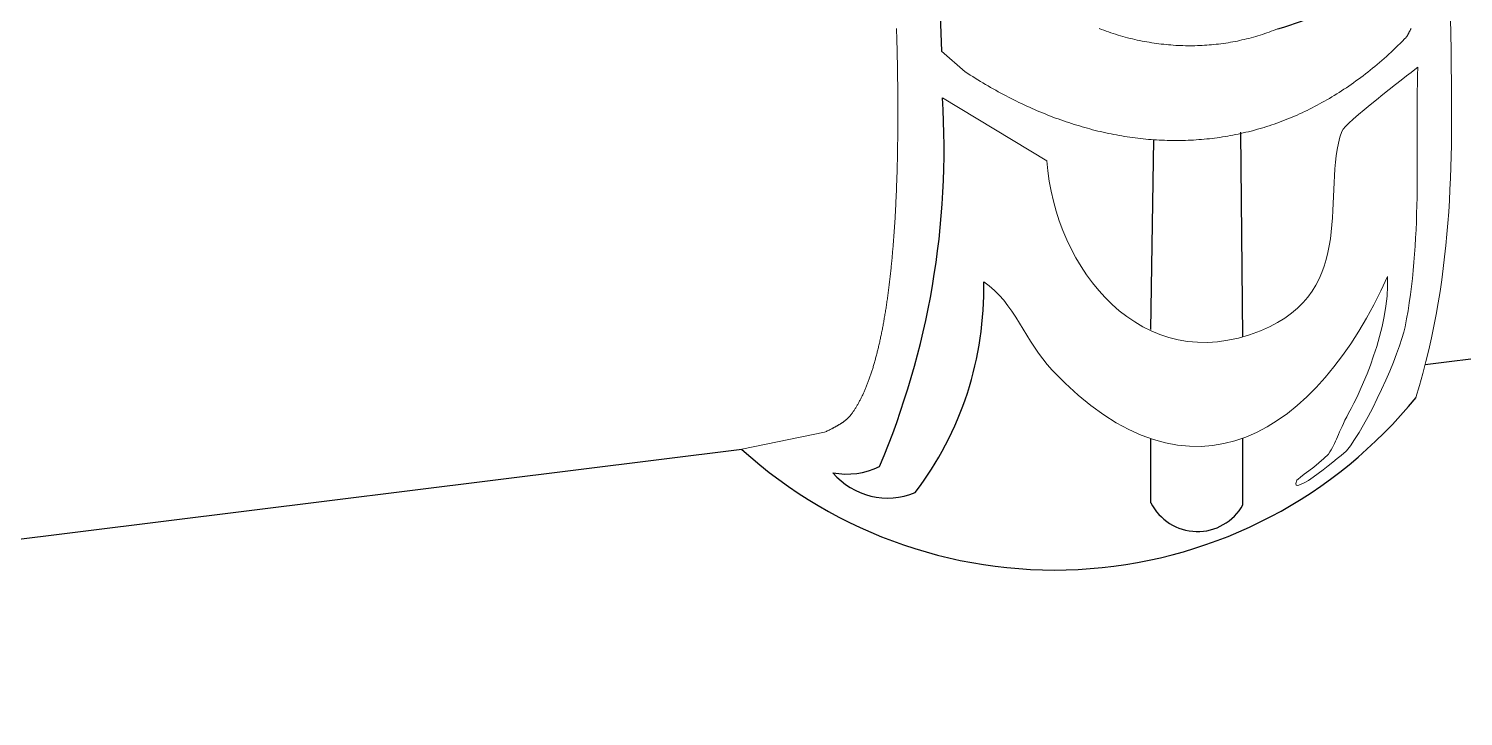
# Model space of a CAD drawing. Header units: millimetres. Extents: x 270980 to 377517, y 122245 to 152875.
# Drawn here: x 356082 to 359321, y 125817 to 127368 of the extents above; entities that cross this region are included whole.
import ezdxf

# ---------------------------------------------------------------- set-up
doc = ezdxf.new("R2010")
doc.units = ezdxf.units.MM
doc.layers.add('图层 1', color=7, linetype='Continuous', lineweight=0)

msp = doc.modelspace()

# ---------------------------------------------------------------- linework, layer by layer
for p, q in [((358127.4, 127690.3), (358143.1, 127317.1)), ((359234.7, 126610.8), (365724.2, 127416.6)), ((358615.5, 126689.6), (358622, 127117.4)), ((358823.3, 126672.9), (358818.3, 127134.2)), ((358615.4, 126298.8), (358615.4, 126443)), ((358823.3, 126294.1), (358823.3, 126444.5)), ((352843.5, 125817.2), (357691.9, 126419.2))]:
    msp.add_line(p, q)
for centre, radius, start, end in [((358806, 127752.2), 396.3, 284.05, 347.4465), ((356311.9, 127097.3), 1836.6, 337.0351, 3.5769), ((357483.9, 126779.5), 754.3, 322.6244, 1.3269), ((358397.5, 127197.6), 1050.6, 227.8099, 320.9982), ((357928.8, 126531.1), 167.7, 259.3448, 296.2333), ((358021.2, 126471.3), 162, 220.3762, 292.5536), ((358720.6, 126351.5), 117.7, 206.606, 330.7773)]:
    msp.add_arc(centre, radius, start, end)
at = {"layer": '图层 1'}
for p, q in [((358503.7, 127366.2), (358498.4, 127368.2)), ((358509, 127364.2), (358503.7, 127366.2)), ((358514.4, 127362.3), (358509, 127364.2)), ((358519.8, 127360.5), (358514.4, 127362.3)), ((358525.1, 127358.6), (358519.8, 127360.5)), ((358530.5, 127356.9), (358525.1, 127358.6)), ((358535.9, 127355.2), (358530.5, 127356.9)), ((358541.3, 127353.5), (358535.9, 127355.2)), ((358546.7, 127351.9), (358541.3, 127353.5)), ((358552.1, 127350.4), (358546.7, 127351.9)), ((358557.5, 127348.9), (358552.1, 127350.4)), ((358562.9, 127347.5), (358557.5, 127348.9)), ((358568.3, 127346.1), (358562.9, 127347.5)), ((358573.7, 127344.8), (358568.3, 127346.1)), ((358579.1, 127343.5), (358573.7, 127344.8)), ((358584.6, 127342.3), (358579.1, 127343.5)), ((358590, 127341.2), (358584.6, 127342.3)), ((358595.4, 127340.1), (358590, 127341.2)), ((358815.8, 127341.2), (358810.6, 127340.1)), ((358821, 127342.4), (358815.8, 127341.2)), ((358826.2, 127343.6), (358821, 127342.4)), ((358831.4, 127344.8), (358826.2, 127343.6)), ((358836.6, 127346.1), (358831.4, 127344.8)), ((358841.7, 127347.5), (358836.6, 127346.1)), ((358846.8, 127348.9), (358841.7, 127347.5)), ((358852, 127350.3), (358846.8, 127348.9)), ((358857.1, 127351.9), (358852, 127350.3)), ((358862.2, 127353.4), (358857.1, 127351.9)), ((358867.2, 127355), (358862.2, 127353.4)), ((358872.3, 127356.7), (358867.2, 127355)), ((358877.3, 127358.4), (358872.3, 127356.7)), ((358882.3, 127360.2), (358877.3, 127358.4)), ((358887.3, 127362), (358882.3, 127360.2)), ((358892.3, 127363.9), (358887.3, 127362)), ((358897.3, 127365.8), (358892.3, 127363.9)), ((358902.2, 127367.8), (358897.3, 127365.8)), ((359183.1, 127339.7), (359188.2, 127344.8)), ((359188.2, 127344.8), (359190.7, 127347.4)), ((359190.7, 127347.4), (359192, 127348.7)), ((359192, 127348.7), (359192.6, 127349.3)), ((359192.6, 127349.3), (359192.9, 127349.7)), ((359192.9, 127349.7), (359193.1, 127349.8)), ((359193.1, 127349.9), (359193.2, 127350)), ((359193.1, 127349.8), (359193.1, 127349.9)), ((359193.1, 127349.9), (359193.1, 127349.9)), ((359193.1, 127349.9), (359193.1, 127349.9)), ((359193.1, 127349.9), (359193.1, 127349.9)), ((359193.1, 127349.9), (359193.1, 127349.9)), ((359193.2, 127350), (359193.3, 127350.3)), ((359193.3, 127350.3), (359193.5, 127350.6)), ((359193.5, 127350.6), (359193.7, 127351)), ((359193.7, 127351), (359194, 127351.5)), ((359194, 127351.5), (359194.3, 127352.1)), ((359194.3, 127352.1), (359194.7, 127352.7)), ((359194.7, 127352.7), (359195, 127353.4)), ((359195, 127353.4), (359195.5, 127354.2)), ((359195.5, 127354.2), (359195.9, 127355.1)), ((359195.9, 127355.1), (359196.4, 127356)), ((359196.4, 127356), (359196.9, 127356.9)), ((359196.9, 127356.9), (359197.5, 127357.9)), ((359197.5, 127357.9), (359198, 127359)), ((359198, 127359), (359199.2, 127361.2)), ((359199.2, 127361.2), (359200.4, 127363.5)), ((359200.4, 127363.5), (359201.7, 127365.9)), ((359201.7, 127365.9), (359203, 127368.3)), ((358143.1, 127317.1), (358196.3, 127270.8)), ((358600.9, 127339), (358595.4, 127340.1)), ((358606.3, 127338), (358600.9, 127339)), ((358611.7, 127337.1), (358606.3, 127338)), ((358617.2, 127336.2), (358611.7, 127337.1)), ((358622.6, 127335.4), (358617.2, 127336.2)), ((358628.1, 127334.6), (358622.6, 127335.4)), ((358633.5, 127333.9), (358628.1, 127334.6)), ((358638.9, 127333.2), (358633.5, 127333.9)), ((358644.4, 127332.6), (358638.9, 127333.2)), ((358649.8, 127332), (358644.4, 127332.6)), ((358655.3, 127331.5), (358649.8, 127332)), ((358660.7, 127331.1), (358655.3, 127331.5)), ((358666.1, 127330.7), (358660.7, 127331.1)), ((358671.6, 127330.3), (358666.1, 127330.7)), ((358677, 127330.1), (358671.6, 127330.3)), ((358682.4, 127329.8), (358677, 127330.1)), ((358687.8, 127329.6), (358682.4, 127329.8)), ((358693.3, 127329.5), (358687.8, 127329.6)), ((358698.7, 127329.4), (358693.3, 127329.5)), ((358704.1, 127329.4), (358698.7, 127329.4)), ((358709.5, 127329.4), (358704.1, 127329.4)), ((358714.9, 127329.5), (358709.5, 127329.4)), ((358720.3, 127329.7), (358714.9, 127329.5)), ((358725.6, 127329.9), (358720.3, 127329.7)), ((358731, 127330.1), (358725.6, 127329.9)), ((358736.4, 127330.4), (358731, 127330.1)), ((358741.8, 127330.8), (358736.4, 127330.4)), ((358747.1, 127331.2), (358741.8, 127330.8)), ((358752.5, 127331.6), (358747.1, 127331.2)), ((358757.8, 127332.1), (358752.5, 127331.6)), ((358763.1, 127332.7), (358757.8, 127332.1)), ((358768.4, 127333.3), (358763.1, 127332.7)), ((358773.7, 127334), (358768.4, 127333.3)), ((358779, 127334.7), (358773.7, 127334)), ((358784.3, 127335.5), (358779, 127334.7)), ((358789.6, 127336.3), (358784.3, 127335.5)), ((358794.9, 127337.2), (358789.6, 127336.3)), ((358800.1, 127338.1), (358794.9, 127337.2)), ((358805.4, 127339.1), (358800.1, 127338.1)), ((358810.6, 127340.1), (358805.4, 127339.1)), ((359147.2, 127305.5), (359152.4, 127310.2)), ((359152.4, 127310.2), (359157.5, 127315)), ((359157.5, 127315), (359162.7, 127319.8)), ((359162.7, 127319.8), (359167.8, 127324.7)), ((359167.8, 127324.7), (359172.9, 127329.6)), ((359172.9, 127329.6), (359178, 127334.6)), ((359178, 127334.6), (359183.1, 127339.7)), ((359110.5, 127274.3), (359115.8, 127278.6)), ((359115.8, 127278.6), (359121, 127282.9)), ((359121, 127282.9), (359126.3, 127287.3)), ((359126.3, 127287.3), (359131.5, 127291.8)), ((359131.5, 127291.8), (359136.8, 127296.3)), ((359136.8, 127296.3), (359142, 127300.9)), ((359142, 127300.9), (359147.2, 127305.5)), ((358196.3, 127270.8), (358202, 127267)), ((358202, 127267), (358207.7, 127263.4)), ((358207.7, 127263.4), (358213.4, 127259.7)), ((358213.4, 127259.7), (358219.1, 127256.1)), ((358219.1, 127256.1), (358224.8, 127252.6)), ((358224.8, 127252.6), (358230.6, 127249.1)), ((358230.6, 127249.1), (358236.3, 127245.6)), ((358236.3, 127245.6), (358242.1, 127242.2)), ((359067.6, 127242.2), (359073, 127246)), ((359073, 127246), (359078.4, 127249.9)), ((359078.4, 127249.9), (359083.8, 127253.8)), ((359083.8, 127253.8), (359089.1, 127257.8)), ((359089.1, 127257.8), (359094.5, 127261.8)), ((359094.5, 127261.8), (359099.8, 127265.9)), ((359099.8, 127265.9), (359105.2, 127270.1)), ((359105.2, 127270.1), (359110.5, 127274.3)), ((358242.1, 127242.2), (358247.9, 127238.8)), ((358247.9, 127238.8), (358253.6, 127235.5)), ((358253.6, 127235.5), (358259.4, 127232.2)), ((358259.4, 127232.2), (358265.2, 127228.9)), ((358265.2, 127228.9), (358271, 127225.7)), ((358271, 127225.7), (358276.8, 127222.6)), ((358276.8, 127222.6), (358282.6, 127219.4)), ((358282.6, 127219.4), (358288.5, 127216.4)), ((358288.5, 127216.4), (358294.3, 127213.3)), ((358294.3, 127213.3), (358300.1, 127210.3)), ((359018.3, 127210.6), (359023.8, 127213.9)), ((359023.8, 127213.9), (359029.4, 127217.2)), ((359029.4, 127217.2), (359034.9, 127220.6)), ((359034.9, 127220.6), (359040.3, 127224.1)), ((359040.3, 127224.1), (359045.8, 127227.6)), ((359045.8, 127227.6), (359051.3, 127231.1)), ((359051.3, 127231.1), (359056.7, 127234.8)), ((359056.7, 127234.8), (359062.2, 127238.5)), ((359062.2, 127238.5), (359067.6, 127242.2)), ((358300.1, 127210.3), (358306, 127207.4)), ((358306, 127207.4), (358311.8, 127204.5)), ((358311.8, 127204.5), (358317.7, 127201.6)), ((358317.7, 127201.6), (358323.6, 127198.8)), ((358323.6, 127198.8), (358329.4, 127196.1)), ((358329.4, 127196.1), (358335.3, 127193.3)), ((358335.3, 127193.3), (358341.2, 127190.7)), ((358341.2, 127190.7), (358347.1, 127188)), ((358347.1, 127188), (358353, 127185.4)), ((358353, 127185.4), (358358.9, 127182.9)), ((358358.9, 127182.9), (358364.8, 127180.4)), ((358364.8, 127180.4), (358370.7, 127178)), ((358956.7, 127178.3), (358962.4, 127181)), ((358962.4, 127181), (358968, 127183.7)), ((358968, 127183.7), (358973.7, 127186.4)), ((358973.7, 127186.4), (358979.3, 127189.3)), ((358979.3, 127189.3), (358984.9, 127192.1)), ((358984.9, 127192.1), (358990.5, 127195.1)), ((358990.5, 127195.1), (358996.1, 127198.1)), ((358996.1, 127198.1), (359001.7, 127201.1)), ((359001.7, 127201.1), (359007.2, 127204.2)), ((359007.2, 127204.2), (359012.8, 127207.4)), ((359012.8, 127207.4), (359018.3, 127210.6)), ((358370.7, 127178), (358376.6, 127175.5)), ((358376.6, 127175.5), (358382.6, 127173.2)), ((358382.6, 127173.2), (358388.5, 127170.9)), ((358388.5, 127170.9), (358394.4, 127168.6)), ((358394.4, 127168.6), (358400.4, 127166.4)), ((358400.4, 127166.4), (358406.3, 127164.2)), ((358406.3, 127164.2), (358412.3, 127162.1)), ((358412.3, 127162.1), (358418.2, 127160)), ((358418.2, 127160), (358424.2, 127157.9)), ((358424.2, 127157.9), (358430.1, 127156)), ((358430.1, 127156), (358436.1, 127154)), ((358436.1, 127154), (358442.1, 127152.1)), ((358442.1, 127152.1), (358448, 127150.3)), ((358448, 127150.3), (358454, 127148.5)), ((358454, 127148.5), (358460, 127146.7)), ((358870.8, 127145.3), (358876.6, 127147.1)), ((358876.6, 127147.1), (358882.3, 127149)), ((358882.3, 127149), (358888.1, 127150.9)), ((358888.1, 127150.9), (358893.9, 127152.9)), ((358893.9, 127152.9), (358899.6, 127154.9)), ((358899.6, 127154.9), (358905.4, 127157)), ((358905.4, 127157), (358911.1, 127159.2)), ((358911.1, 127159.2), (358916.9, 127161.4)), ((358916.9, 127161.4), (358922.6, 127163.6)), ((358922.6, 127163.6), (358928.3, 127165.9)), ((358928.3, 127165.9), (358934, 127168.3)), ((358934, 127168.3), (358939.7, 127170.7)), ((358939.7, 127170.7), (358945.4, 127173.2)), ((358945.4, 127173.2), (358951.1, 127175.7)), ((358951.1, 127175.7), (358956.7, 127178.3)), ((358460, 127146.7), (358466, 127145)), ((358466, 127145), (358472, 127143.3)), ((358472, 127143.3), (358477.9, 127141.7)), ((358477.9, 127141.7), (358483.9, 127140.1)), ((358483.9, 127140.1), (358489.9, 127138.6)), ((358489.9, 127138.6), (358495.9, 127137.1)), ((358495.9, 127137.1), (358501.9, 127135.7)), ((358501.9, 127135.7), (358507.9, 127134.3)), ((358507.9, 127134.3), (358513.9, 127133)), ((358513.9, 127133), (358519.9, 127131.7)), ((358519.9, 127131.7), (358525.9, 127130.5)), ((358525.9, 127130.5), (358531.9, 127129.3)), ((358531.9, 127129.3), (358537.9, 127128.2)), ((358537.9, 127128.2), (358543.9, 127127.1)), ((358543.9, 127127.1), (358549.9, 127126)), ((358549.9, 127126), (358555.9, 127125)), ((358555.9, 127125), (358561.9, 127124.1)), ((358561.9, 127124.1), (358567.9, 127123.2)), ((358567.9, 127123.2), (358574, 127122.4)), ((358574, 127122.4), (358580, 127121.6)), ((358580, 127121.6), (358586, 127120.8)), ((358586, 127120.8), (358592, 127120.1)), ((358592, 127120.1), (358598, 127119.5)), ((358598, 127119.5), (358604, 127118.9)), ((358604, 127118.9), (358610, 127118.3)), ((358610, 127118.3), (358616, 127117.8)), ((358616, 127117.8), (358622, 127117.4)), ((358622, 127117.4), (358628, 127117)), ((358628, 127117), (358634, 127116.7)), ((358634, 127116.7), (358640, 127116.4)), ((358640, 127116.4), (358646, 127116.1)), ((358646, 127116.1), (358652, 127115.9)), ((358652, 127115.9), (358658, 127115.8)), ((358658, 127115.8), (358663.9, 127115.7)), ((358663.9, 127115.7), (358669.9, 127115.6)), ((358669.9, 127115.6), (358675.9, 127115.6)), ((358675.9, 127115.6), (358681.9, 127115.7)), ((358681.9, 127115.7), (358687.9, 127115.8)), ((358687.9, 127115.8), (358693.8, 127116)), ((358693.8, 127116), (358699.8, 127116.2)), ((358699.8, 127116.2), (358705.8, 127116.5)), ((358705.8, 127116.5), (358711.7, 127116.8)), ((358711.7, 127116.8), (358717.7, 127117.1)), ((358717.7, 127117.1), (358723.6, 127117.6)), ((358723.6, 127117.6), (358729.6, 127118)), ((358729.6, 127118), (358735.5, 127118.6)), ((358735.5, 127118.6), (358741.5, 127119.1)), ((358741.5, 127119.1), (358747.4, 127119.8)), ((358747.4, 127119.8), (358753.4, 127120.5)), ((358753.4, 127120.5), (358759.3, 127121.2)), ((358759.3, 127121.2), (358765.2, 127122)), ((358765.2, 127122), (358771.1, 127122.8)), ((358771.1, 127122.8), (358777, 127123.7)), ((358777, 127123.7), (358782.9, 127124.7)), ((358782.9, 127124.7), (358788.8, 127125.7)), ((358788.8, 127125.7), (358794.7, 127126.7)), ((358794.7, 127126.7), (358800.6, 127127.8)), ((358800.6, 127127.8), (358806.5, 127129)), ((358806.5, 127129), (358812.4, 127130.2)), ((358812.4, 127130.2), (358818.3, 127131.5)), ((358818.3, 127131.5), (358824.1, 127132.8)), ((358824.1, 127132.8), (358830, 127134.2)), ((358830, 127134.2), (358835.8, 127135.6)), ((358835.8, 127135.6), (358841.7, 127137.1)), ((358841.7, 127137.1), (358847.5, 127138.6)), ((358847.5, 127138.6), (358853.3, 127140.2)), ((358853.3, 127140.2), (358859.1, 127141.9)), ((358859.1, 127141.9), (358865, 127143.6)), ((358865, 127143.6), (358870.8, 127145.3))]:
    msp.add_line(p, q, dxfattribs=at)
msp.add_lwpolyline([(357691.9, 126419.2), (357878.5, 126457.7), (357880.7, 126458.7), (357882.8, 126459.7), (357884.9, 126460.7), (357887, 126461.7), (357889.1, 126462.7), (357891.1, 126463.7), (357893.1, 126464.7), (357894.1, 126465.2), (357895.1, 126465.6), (357896, 126466.1), (357897, 126466.6), (357898, 126467.1), (357898.9, 126467.6), (357899.8, 126468.1), (357900.8, 126468.6), (357901.7, 126469.1), (357902.6, 126469.6), (357903.5, 126470.1), (357904.4, 126470.6), (357905.3, 126471.1), (357906.2, 126471.6), (357907, 126472.1), (357907.9, 126472.6), (357908.7, 126473.1), (357909.6, 126473.6), (357910.4, 126474.1), (357911.2, 126474.6), (357912.1, 126475.1), (357912.9, 126475.6), (357913.7, 126476.1), (357914.4, 126476.6), (357915.2, 126477.1), (357916, 126477.6), (357916.8, 126478.1), (357917.5, 126478.6), (357918.3, 126479.1), (357919, 126479.6), (357919.7, 126480), (357920.4, 126480.5), (357921.1, 126481), (357921.8, 126481.5), (357922.5, 126482), (357923.2, 126482.5), (357923.8, 126483), (357924.5, 126483.5), (357925.1, 126484), (357925.8, 126484.5), (357926.4, 126485), (357927, 126485.5), (357927.6, 126486), (357928.2, 126486.5), (357928.8, 126487), (357929.3, 126487.5), (357929.9, 126488), (357930.5, 126488.5), (357931, 126489), (357931.5, 126489.5), (357932, 126490), (357932.6, 126490.5), (357933.1, 126491), (357933.5, 126491.5), (357934, 126492), (357934.5, 126492.5), (357934.9, 126493), (357935.4, 126493.5), (357935.8, 126493.9), (357936.2, 126494.4), (357936.6, 126494.9), (357937, 126495.4), (357937.2, 126495.7), (357937.3, 126495.7), (357937.3, 126495.8), (357937.3, 126495.8), (357937.3, 126495.8), (357937.4, 126495.9), (357937.6, 126496.2), (357938.6, 126497.5), (357939.6, 126498.8), (357940.5, 126500.1), (357941.5, 126501.4), (357942.5, 126502.8), (357943.4, 126504.2), (357944.4, 126505.5), (357945.3, 126507), (357946.2, 126508.4), (357947.2, 126509.8), (357948.1, 126511.3), (357949, 126512.7), (357950, 126514.2), (357950.9, 126515.7), (357951.8, 126517.2), (357952.7, 126518.8), (357953.6, 126520.3), (357954.5, 126521.9), (357955.4, 126523.5), (357956.2, 126525.1), (357957.1, 126526.7), (357958, 126528.3), (357958.9, 126530), (357959.7, 126531.6), (357960.6, 126533.3), (357961.4, 126535), (357962.3, 126536.7), (357963.1, 126538.5), (357963.9, 126540.2), (357964.8, 126542), (357965.6, 126543.7), (357966.4, 126545.5), (357967.2, 126547.3), (357968.1, 126549.2), (357968.9, 126551), (357969.7, 126552.9), (357970.5, 126554.7), (357971.3, 126556.6), (357972, 126558.5), (357972.8, 126560.4), (357973.6, 126562.3), (357974.4, 126564.3), (357975.2, 126566.2), (357975.9, 126568.2), (357976.7, 126570.2), (357977.4, 126572.2), (357978.2, 126574.2), (357978.9, 126576.3), (357979.7, 126578.3), (357980.4, 126580.4), (357981.1, 126582.5), (357981.9, 126584.6), (357982.6, 126586.7), (357983.3, 126588.8), (357984, 126590.9), (357984.7, 126593.1), (357985.4, 126595.2), (357986.1, 126597.4), (357986.8, 126599.6), (357987.5, 126601.8), (357988.2, 126604), (357988.8, 126606.3), (357989.5, 126608.5), (357990.2, 126610.8), (357990.9, 126613.1), (357991.5, 126615.4), (357992.2, 126617.7), (357992.8, 126620), (357993.5, 126622.3), (357994.1, 126624.7), (357994.7, 126627), (357995.4, 126629.4), (357996, 126631.8), (357996.6, 126634.2), (357997.2, 126636.6), (357997.9, 126639), (357998.5, 126641.5), (357999.1, 126643.9), (357999.7, 126646.4), (358000.3, 126648.9), (358000.9, 126651.4), (358001.4, 126653.9), (358002, 126656.4), (358002.6, 126658.9), (358003.2, 126661.5), (358003.7, 126664), (358004.3, 126666.6), (358004.9, 126669.2), (358005.4, 126671.8), (358006, 126674.4), (358006.5, 126677), (358007.1, 126679.7), (358007.6, 126682.3), (358008.1, 126685), (358008.7, 126687.7), (358009.2, 126690.4), (358009.7, 126693.1), (358010.2, 126695.8), (358010.7, 126698.5), (358011.3, 126701.2), (358011.8, 126704), (358012.3, 126706.7), (358012.8, 126709.5), (358013.2, 126712.3), (358013.7, 126715.1), (358014.2, 126717.9), (358014.7, 126720.7), (358015.2, 126723.6), (358015.6, 126726.4), (358016.1, 126729.3), (358016.6, 126732.1), (358017, 126735), (358017.5, 126737.9), (358017.9, 126740.8), (358018.4, 126743.7), (358018.8, 126746.7), (358019.2, 126749.6), (358019.7, 126752.6), (358020.1, 126755.5), (358020.5, 126758.5), (358020.9, 126761.5), (358021.4, 126764.5), (358021.8, 126767.5), (358022.2, 126770.5), (358022.6, 126773.5), (358023, 126776.6), (358023.4, 126779.6), (358023.8, 126782.7), (358024.2, 126785.8), (358024.5, 126788.9), (358024.9, 126791.9), (358025.3, 126795.1), (358025.7, 126798.2), (358026, 126801.3), (358026.4, 126804.4), (358026.8, 126807.6), (358027.1, 126810.7), (358027.5, 126813.9), (358027.8, 126817.1), (358028.1, 126820.3), (358028.5, 126823.5), (358028.8, 126826.7), (358029.2, 126829.9), (358029.5, 126833.2), (358029.8, 126836.4), (358030.1, 126839.6), (358030.4, 126842.9), (358030.8, 126846.2), (358031.1, 126849.5), (358031.4, 126852.8), (358031.7, 126856.1), (358032, 126859.4), (358032.3, 126862.7), (358032.5, 126866), (358032.8, 126869.4), (358033.1, 126872.7), (358033.4, 126876.1), (358033.7, 126879.4), (358033.9, 126882.8), (358034.2, 126886.2), (358034.5, 126889.6), (358034.7, 126893), (358035, 126896.4), (358035.2, 126899.9), (358035.5, 126903.3), (358035.7, 126906.7), (358036, 126910.2), (358036.2, 126913.7), (358036.4, 126917.1), (358036.7, 126920.6), (358036.9, 126924.1), (358037.1, 126927.6), (358037.3, 126931.1), (358037.5, 126934.6), (358037.8, 126938.1), (358038, 126941.7), (358038.2, 126945.2), (358038.4, 126948.8), (358038.6, 126952.3), (358038.8, 126955.9), (358039, 126959.5), (358039.1, 126963.1), (358039.3, 126966.6), (358039.5, 126970.2), (358039.7, 126973.9), (358039.9, 126977.5), (358040, 126981.1), (358040.2, 126984.7), (358040.4, 126988.4), (358040.5, 126992), (358040.7, 126995.7), (358040.8, 126999.3), (358041, 127003), (358041.1, 127006.7), (358041.3, 127010.4), (358041.4, 127014.1), (358041.5, 127017.8), (358041.7, 127021.5), (358041.8, 127025.2), (358041.9, 127028.9), (358042, 127032.7), (358042.1, 127036.4), (358042.3, 127040.2), (358042.4, 127043.9), (358042.5, 127047.7), (358042.7, 127055.2), (358042.9, 127062.8), (358043.1, 127070.4), (358043.2, 127078.1), (358043.4, 127085.7), (358043.5, 127093.4), (358043.7, 127101.1), (358043.8, 127108.9), (358043.9, 127116.6), (358044, 127124.4), (358044, 127132.2), (358044.1, 127140.1), (358044.2, 127147.9), (358044.2, 127155.8), (358044.2, 127163.7), (358044.2, 127171.7), (358044.2, 127179.6), (358044.2, 127187.6), (358044.2, 127195.6), (358044.2, 127203.6), (358044.1, 127211.7), (358044.1, 127219.8), (358044, 127227.8), (358043.9, 127235.9), (358043.9, 127244.1), (358043.8, 127252.2), (358043.6, 127260.4), (358043.5, 127268.6), (358043.4, 127276.8), (358043.2, 127285), (358043.1, 127293.2), (358042.9, 127301.5), (358042.7, 127309.8), (358042.6, 127318), (358042.4, 127326.3), (358042.1, 127334.7), (358041.9, 127343), (358041.7, 127351.3), (358041.5, 127359.7), (358041.2, 127368.1)], dxfattribs=at)
for points, knots in [([(358603, 130192.8), (359124.5, 129385.4), (359279.8, 128325.8), (359292.7, 127350), (359296.1, 127091.8), (359302.2, 126826), (359213.9, 126536.4)], [7, 7, 7, 7, 8, 8, 8, 9, 9, 9, 9]), ([(359056.8, 126415.6), (359103.6, 126470.9), (359177.6, 126637.1), (359189.2, 126695.3), (359228.1, 126889.4), (359212.8, 127085), (359217.7, 127281.3)], [0, 0, 0, 0, 1, 1, 1, 2, 2, 2, 2]), ([(359046.4, 127136.3), (358998.6, 126998.9), (359086.6, 126777.3), (358863, 126686.6), (358594.6, 126577.7), (358398.7, 126826), (358380.4, 127070)], [3, 3, 3, 3, 4, 4, 4, 5, 5, 5, 5]), ([(358238, 126797), (358308, 126750.4), (358331.9, 126662.1), (358392.5, 126597.9), (358707, 126265.2), (358991.6, 126457.5), (359149.6, 126809.2)], [11, 11, 11, 11, 12, 12, 12, 13, 13, 13, 13])]:
    msp.add_open_spline(points, degree=3, knots=knots, dxfattribs=at)
for points in [[(359217.7, 127281.3), (359191.1, 127258.8), (359053.2, 127156.1), (359046.4, 127136.3)], [(358380.4, 127070), (358380.4, 127070), (358144.9, 127211.8), (358144.9, 127211.8)], [(359149.6, 126809.2), (359155, 126693.5), (359090, 126549.4), (359061.8, 126501.1)], [(359061.8, 126501.1), (359037.3, 126455), (359034.5, 126435.3), (359016.4, 126408.6)], [(358945.2, 126349.8), (358923.5, 126301.1), (359056.8, 126415.6), (359056.8, 126415.6)], [(359016.4, 126408.6), (358991.3, 126381.9), (358946.8, 126353.2), (358945.2, 126349.8)]]:
    msp.add_open_spline(points, degree=3, dxfattribs=at)

doc.saveas('drawing.dxf')
